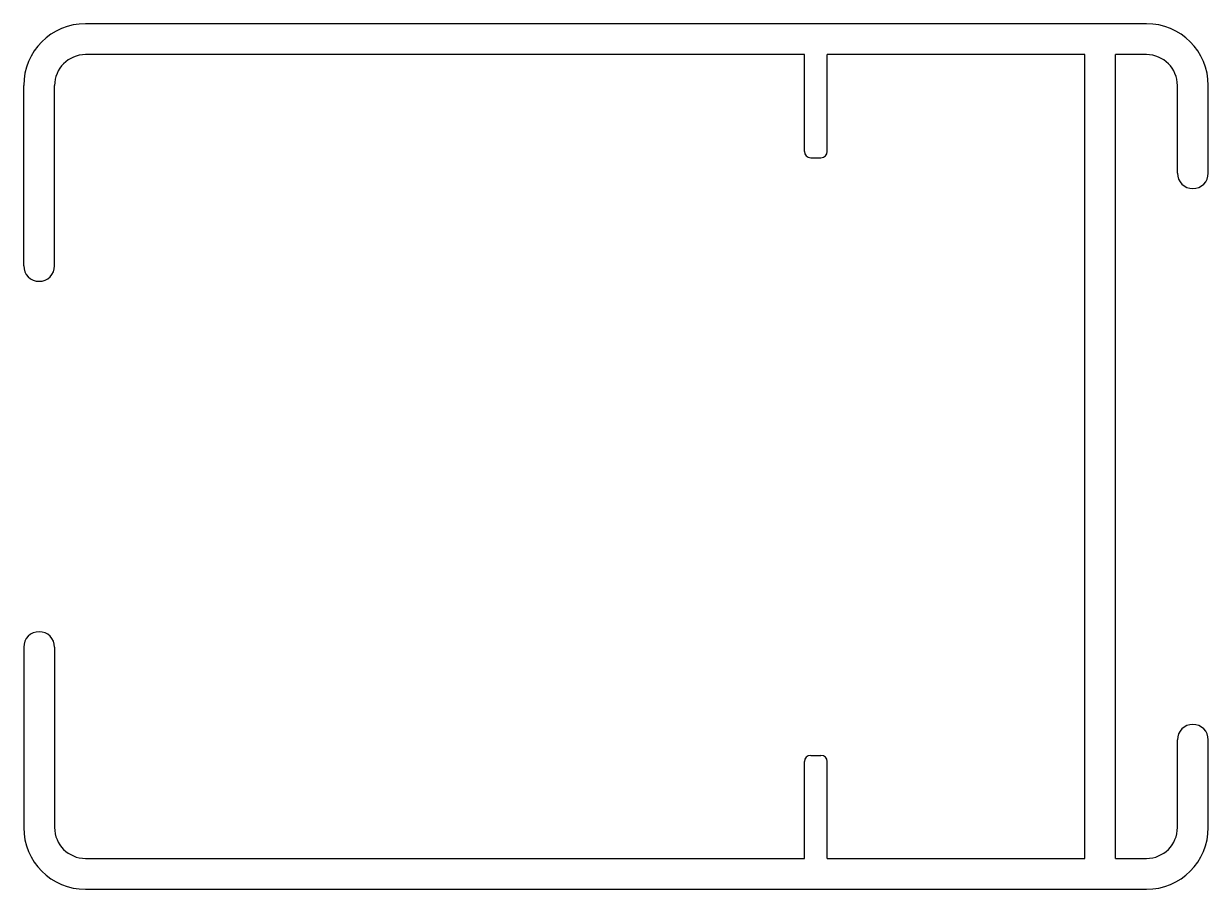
# Model space of a CAD drawing. Extents: x 881.8 to 939.3, y 638.7 to 680.7.
import ezdxf

# ---------------------------------------------------------------- set-up
doc = ezdxf.new("R2010")
doc.units = 0
doc.layers.get('0').update_dxf_attribs({"linetype": 'CONTINUOUS'})

msp = doc.modelspace()

# ---------------------------------------------------------------- linework, layer by layer
for p, q in [((936.341, 680.717), (884.841, 680.717)), ((919.741, 679.217), (884.841, 679.217)), ((919.741, 674.517), (919.741, 679.217)), ((933.341, 679.217), (920.841, 679.217)), ((920.841, 674.517), (920.841, 679.217)), ((933.341, 640.217), (933.341, 679.217)), ((934.841, 640.217), (934.841, 679.217)), ((936.341, 679.217), (934.841, 679.217)), ((881.841, 668.967), (881.841, 677.717)), ((883.341, 668.967), (883.341, 677.717)), ((937.841, 673.467), (937.841, 677.717)), ((939.341, 673.467), (939.341, 677.717)), ((920.041, 674.217), (920.541, 674.217)), ((881.841, 650.467), (881.841, 641.717)), ((883.341, 650.467), (883.341, 641.717)), ((937.841, 641.717), (937.841, 645.967)), ((939.341, 641.717), (939.341, 645.967)), ((920.041, 645.217), (920.541, 645.217)), ((919.741, 640.217), (919.741, 644.917)), ((920.841, 640.217), (920.841, 644.917)), ((884.841, 640.217), (919.741, 640.217)), ((920.841, 640.217), (933.341, 640.217)), ((934.841, 640.217), (936.341, 640.217)), ((884.841, 638.717), (936.341, 638.717))]:
    msp.add_line(p, q)
for centre, radius, start, end in [((884.841, 677.717), 3, 90, 180), ((936.341, 677.717), 3, 0, 90), ((884.841, 677.717), 1.5, 90, 180), ((936.341, 677.717), 1.5, 0, 90), ((920.041, 674.517), 0.3, 180, 270), ((920.541, 674.517), 0.3, 270, 0), ((938.591, 673.467), 0.75, 180, 0), ((882.591, 668.967), 0.75, 180, 0), ((882.591, 650.467), 0.75, 0, 180), ((938.591, 645.967), 0.75, 0, 180), ((920.041, 644.917), 0.3, 90, 180), ((920.541, 644.917), 0.3, 0, 90), ((884.841, 641.717), 3, 180, 270), ((884.841, 641.717), 1.5, 180, 270), ((936.341, 641.717), 3, 270, 0), ((936.341, 641.717), 1.5, 270, 0)]:
    msp.add_arc(centre, radius, start, end)

doc.saveas('drawing.dxf')
